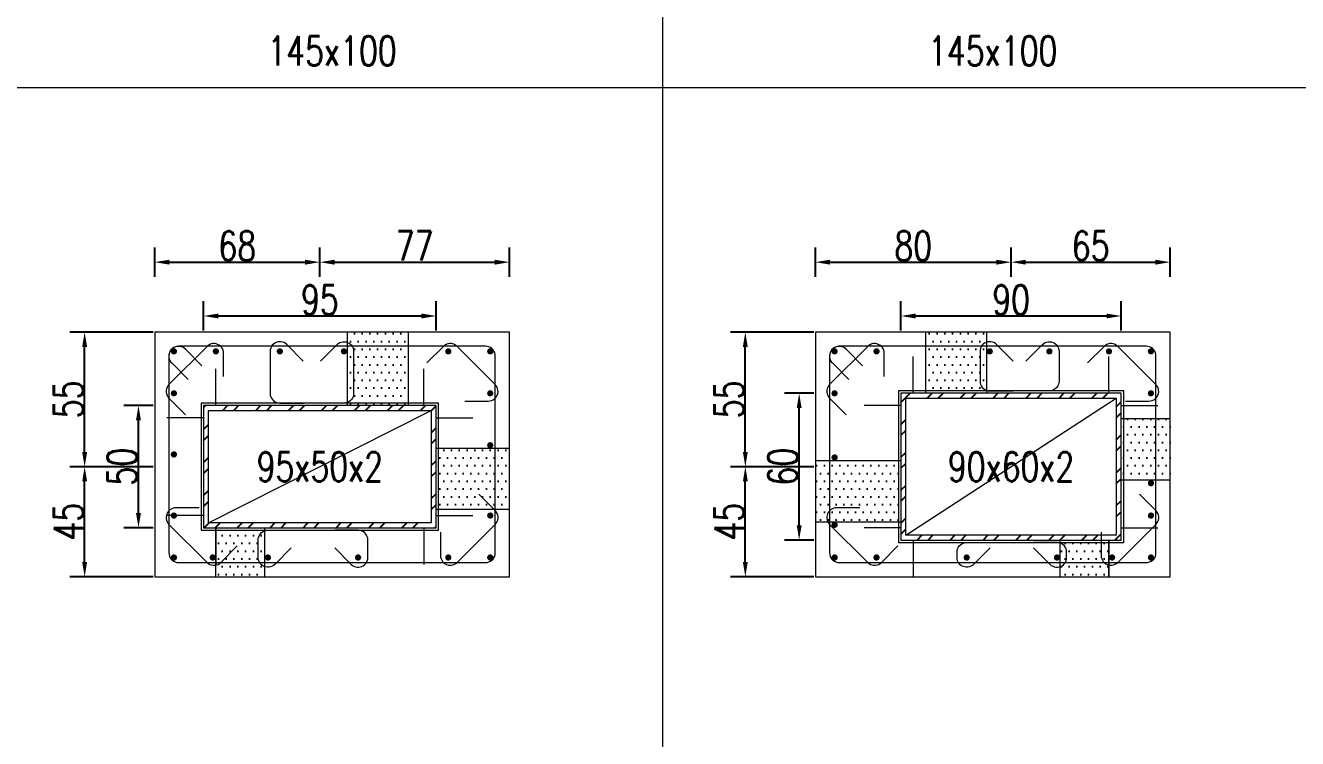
# Model space of a CAD drawing. Header units: millimetres. Extents: x 0 to 3905, y 0 to 8880.
# Drawn here: x 920 to 1440, y 2146 to 2437 of the extents above; entities that cross this region are included whole.
import ezdxf
from ezdxf.enums import TextEntityAlignment as Align

# ---------------------------------------------------------------- set-up
doc = ezdxf.new("R2010")
doc.units = ezdxf.units.MM
doc.layers.get('DEFPOINTS').update_dxf_attribs({"color": 3})
for name, color, linetype in [('Hatch線', 6, 'Continuous'), ('TC-鋼粱', 132, 'Continuous'), ('主筋斷面', 2, 'Continuous'), ('文字-斷面尺寸', 7, 'Continuous'), ('文字-輔助字', 7, 'Continuous'), ('柱斷面線', 4, 'Continuous'), ('標註字', 4, 'Continuous'), ('箍筋線', 1, 'Continuous'), ('網格線', 7, 'Continuous'), ('鋼柱', 11, 'Continuous')]:
    doc.layers.add(name, color=color, linetype=linetype)
doc.styles.add('note', font='txt.shx', dxfattribs={"width": 0.75, "height": 12})
doc.styles.add('txt', font='txt.shx', dxfattribs={"height": 0.2, "bigfont": 'chineset.shx'})
doc.dimstyles.new('RCAD_DIM', dxfattribs={"dimtxt": 12, "dimasz": 6, "dimexe": 6, "dimexo": 0.625, "dimtad": 1, "dimdec": 0, "dimdsep": 46, "dimtxsty": 'note', "dimcen": 2.5, "dimclrd": 256, "dimclre": 256, "dimclrt": 256, "dimadec": 0, "dimazin": 0, "dimtfac": 1, "dimtmove": 0, "dimatfit": 3, "dimfxl": 0, "dimtolj": 1, "dimarcsym": 0})

# ---------------------------------------------------------------- blocks, each defined once
blk = doc.blocks.new('*D576')
at = {"layer": 'DEFPOINTS', "color": 0}
for p in [(1087.5, 2318.62), (992.5, 2312), (1087.5, 2312)]:
    blk.add_point(p, dxfattribs=at)
at = {"layer": '標註字', "lineweight": -2}
for p, q in [((992.5, 2312.62), (992.5, 2324.62)), ((1087.5, 2312.62), (1087.5, 2324.62)), ((998.5, 2318.62), (1081.5, 2318.62))]:
    blk.add_line(p, q, dxfattribs=at)
at = {"layer": '標註字'}
for points in [[(998.5, 2319.62), (998.5, 2317.62), (992.5, 2318.62)], [(1081.5, 2317.62), (1081.5, 2319.62), (1087.5, 2318.62)]]:
    blk.add_solid(points, dxfattribs=at)
at = {"layer": '標註字', "insert": (1040, 2325.25), "char_height": 12, "attachment_point": 5, "style": 'note'}
blk.add_mtext('\\A1;95', dxfattribs=at)
blk = doc.blocks.new('*D577')
at = {"layer": 'DEFPOINTS', "color": 0}
for p in [(965.88, 2282), (972.5, 2282), (972.5, 2232)]:
    blk.add_point(p, dxfattribs=at)
at = {"layer": '標註字', "lineweight": -2}
for p, q in [((971.88, 2282), (959.88, 2282)), ((965.88, 2238), (965.88, 2276)), ((971.88, 2232), (959.88, 2232))]:
    blk.add_line(p, q, dxfattribs=at)
at = {"layer": '標註字'}
for points in [[(966.88, 2276), (964.88, 2276), (965.88, 2282)], [(964.88, 2238), (966.88, 2238), (965.88, 2232)]]:
    blk.add_solid(points, dxfattribs=at)
at = {"layer": '標註字', "insert": (959.25, 2257), "char_height": 12, "attachment_point": 5, "rotation": 90, "style": 'note'}
blk.add_mtext('\\A1;50', dxfattribs=at)
blk = doc.blocks.new('*D578')
at = {"layer": 'DEFPOINTS', "color": 0}
for p in [(1040, 2340.62), (972.5, 2334), (1040, 2334)]:
    blk.add_point(p, dxfattribs=at)
at = {"layer": '標註字', "lineweight": -2}
for p, q in [((972.5, 2334.62), (972.5, 2346.62)), ((1040, 2334.62), (1040, 2346.62)), ((978.5, 2340.62), (1034, 2340.62))]:
    blk.add_line(p, q, dxfattribs=at)
at = {"layer": '標註字'}
for points in [[(978.5, 2341.62), (978.5, 2339.62), (972.5, 2340.62)], [(1034, 2339.62), (1034, 2341.62), (1040, 2340.62)]]:
    blk.add_solid(points, dxfattribs=at)
at = {"layer": '標註字', "insert": (1006.25, 2347.25), "char_height": 12, "attachment_point": 5, "style": 'note'}
blk.add_mtext('\\A1;68', dxfattribs=at)
blk = doc.blocks.new('*D579')
at = {"layer": 'DEFPOINTS', "color": 0}
for p in [(1117.5, 2340.62), (1040, 2334), (1117.5, 2334)]:
    blk.add_point(p, dxfattribs=at)
at = {"layer": '標註字', "lineweight": -2}
for p, q in [((1040, 2334.62), (1040, 2346.62)), ((1117.5, 2334.62), (1117.5, 2346.62)), ((1046, 2340.62), (1111.5, 2340.62))]:
    blk.add_line(p, q, dxfattribs=at)
at = {"layer": '標註字'}
for points in [[(1046, 2341.62), (1046, 2339.62), (1040, 2340.62)], [(1111.5, 2339.62), (1111.5, 2341.62), (1117.5, 2340.62)]]:
    blk.add_solid(points, dxfattribs=at)
at = {"layer": '標註字', "insert": (1078.75, 2347.25), "char_height": 12, "attachment_point": 5, "style": 'note'}
blk.add_mtext('\\A1;77', dxfattribs=at)
blk = doc.blocks.new('*D580')
at = {"layer": 'DEFPOINTS', "color": 0}
for p in [(943.88, 2257), (972.5, 2257), (972.5, 2212)]:
    blk.add_point(p, dxfattribs=at)
at = {"layer": '標註字', "lineweight": -2}
for p, q in [((971.88, 2257), (937.88, 2257)), ((943.88, 2218), (943.88, 2251)), ((971.88, 2212), (937.88, 2212))]:
    blk.add_line(p, q, dxfattribs=at)
at = {"layer": '標註字'}
for points in [[(944.88, 2251), (942.88, 2251), (943.88, 2257)], [(942.88, 2218), (944.88, 2218), (943.88, 2212)]]:
    blk.add_solid(points, dxfattribs=at)
at = {"layer": '標註字', "insert": (937.25, 2234.5), "char_height": 12, "attachment_point": 5, "rotation": 90, "style": 'note'}
blk.add_mtext('\\A1;45', dxfattribs=at)
blk = doc.blocks.new('*D581')
at = {"layer": 'DEFPOINTS', "color": 0}
for p in [(943.88, 2312), (972.5, 2312), (972.5, 2257)]:
    blk.add_point(p, dxfattribs=at)
at = {"layer": '標註字', "lineweight": -2}
for p, q in [((971.88, 2312), (937.88, 2312)), ((943.88, 2263), (943.88, 2306)), ((971.88, 2257), (937.88, 2257))]:
    blk.add_line(p, q, dxfattribs=at)
at = {"layer": '標註字'}
for points in [[(944.88, 2306), (942.88, 2306), (943.88, 2312)], [(942.88, 2263), (944.88, 2263), (943.88, 2257)]]:
    blk.add_solid(points, dxfattribs=at)
at = {"layer": '標註字', "insert": (937.25, 2284.5), "char_height": 12, "attachment_point": 5, "rotation": 90, "style": 'note'}
blk.add_mtext('\\A1;55', dxfattribs=at)
blk = doc.blocks.new('Circle_Filled')
at = {"const_width": 0.5}
blk.add_lwpolyline([(-0.25, 0, 1), (0.25, 0, 1)], format="xyb", close=True, dxfattribs=at)
blk = doc.blocks.new('*D708')
at = {"layer": 'DEFPOINTS', "color": 0}
for p in [(1367.5, 2318.62), (1277.5, 2312), (1367.5, 2312)]:
    blk.add_point(p, dxfattribs=at)
at = {"layer": '標註字', "lineweight": -2}
for p, q in [((1277.5, 2312.62), (1277.5, 2324.62)), ((1367.5, 2312.62), (1367.5, 2324.62)), ((1283.5, 2318.62), (1361.5, 2318.62))]:
    blk.add_line(p, q, dxfattribs=at)
at = {"layer": '標註字'}
for points in [[(1283.5, 2319.62), (1283.5, 2317.62), (1277.5, 2318.62)], [(1361.5, 2317.62), (1361.5, 2319.62), (1367.5, 2318.62)]]:
    blk.add_solid(points, dxfattribs=at)
at = {"layer": '標註字', "insert": (1322.5, 2325.25), "char_height": 12, "attachment_point": 5, "style": 'note'}
blk.add_mtext('\\A1;90', dxfattribs=at)
blk = doc.blocks.new('*D709')
at = {"layer": 'DEFPOINTS', "color": 0}
for p in [(1235.88, 2287), (1242.5, 2287), (1242.5, 2227)]:
    blk.add_point(p, dxfattribs=at)
at = {"layer": '標註字', "lineweight": -2}
for p, q in [((1241.88, 2287), (1229.88, 2287)), ((1235.88, 2233), (1235.88, 2281)), ((1241.88, 2227), (1229.88, 2227))]:
    blk.add_line(p, q, dxfattribs=at)
at = {"layer": '標註字'}
for points in [[(1236.88, 2281), (1234.88, 2281), (1235.88, 2287)], [(1234.88, 2233), (1236.88, 2233), (1235.88, 2227)]]:
    blk.add_solid(points, dxfattribs=at)
at = {"layer": '標註字', "insert": (1229.25, 2257), "char_height": 12, "attachment_point": 5, "rotation": 90, "style": 'note'}
blk.add_mtext('\\A1;60', dxfattribs=at)
blk = doc.blocks.new('*D710')
at = {"layer": 'DEFPOINTS', "color": 0}
for p in [(1322.5, 2340.62), (1242.5, 2334), (1322.5, 2334)]:
    blk.add_point(p, dxfattribs=at)
at = {"layer": '標註字', "lineweight": -2}
for p, q in [((1242.5, 2334.62), (1242.5, 2346.62)), ((1322.5, 2334.62), (1322.5, 2346.62)), ((1248.5, 2340.62), (1316.5, 2340.62))]:
    blk.add_line(p, q, dxfattribs=at)
at = {"layer": '標註字'}
for points in [[(1248.5, 2341.62), (1248.5, 2339.62), (1242.5, 2340.62)], [(1316.5, 2339.62), (1316.5, 2341.62), (1322.5, 2340.62)]]:
    blk.add_solid(points, dxfattribs=at)
at = {"layer": '標註字', "insert": (1282.5, 2347.25), "char_height": 12, "attachment_point": 5, "style": 'note'}
blk.add_mtext('\\A1;80', dxfattribs=at)
blk = doc.blocks.new('*D711')
at = {"layer": 'DEFPOINTS', "color": 0}
for p in [(1387.5, 2340.62), (1322.5, 2334), (1387.5, 2334)]:
    blk.add_point(p, dxfattribs=at)
at = {"layer": '標註字', "lineweight": -2}
for p, q in [((1322.5, 2334.62), (1322.5, 2346.62)), ((1387.5, 2334.62), (1387.5, 2346.62)), ((1328.5, 2340.62), (1381.5, 2340.62))]:
    blk.add_line(p, q, dxfattribs=at)
at = {"layer": '標註字'}
for points in [[(1328.5, 2341.62), (1328.5, 2339.62), (1322.5, 2340.62)], [(1381.5, 2339.62), (1381.5, 2341.62), (1387.5, 2340.62)]]:
    blk.add_solid(points, dxfattribs=at)
at = {"layer": '標註字', "insert": (1355, 2347.25), "char_height": 12, "attachment_point": 5, "style": 'note'}
blk.add_mtext('\\A1;65', dxfattribs=at)
blk = doc.blocks.new('*D712')
at = {"layer": 'DEFPOINTS', "color": 0}
for p in [(1213.88, 2257), (1242.5, 2257), (1242.5, 2212)]:
    blk.add_point(p, dxfattribs=at)
at = {"layer": '標註字', "lineweight": -2}
for p, q in [((1241.88, 2257), (1207.88, 2257)), ((1213.88, 2218), (1213.88, 2251)), ((1241.88, 2212), (1207.88, 2212))]:
    blk.add_line(p, q, dxfattribs=at)
at = {"layer": '標註字'}
for points in [[(1214.88, 2251), (1212.88, 2251), (1213.88, 2257)], [(1212.88, 2218), (1214.88, 2218), (1213.88, 2212)]]:
    blk.add_solid(points, dxfattribs=at)
at = {"layer": '標註字', "insert": (1207.25, 2234.5), "char_height": 12, "attachment_point": 5, "rotation": 90, "style": 'note'}
blk.add_mtext('\\A1;45', dxfattribs=at)
blk = doc.blocks.new('*D713')
at = {"layer": 'DEFPOINTS', "color": 0}
for p in [(1213.88, 2312), (1242.5, 2312), (1242.5, 2257)]:
    blk.add_point(p, dxfattribs=at)
at = {"layer": '標註字', "lineweight": -2}
for p, q in [((1241.88, 2312), (1207.88, 2312)), ((1213.88, 2263), (1213.88, 2306)), ((1241.88, 2257), (1207.88, 2257))]:
    blk.add_line(p, q, dxfattribs=at)
at = {"layer": '標註字'}
for points in [[(1214.88, 2306), (1212.88, 2306), (1213.88, 2312)], [(1212.88, 2263), (1214.88, 2263), (1213.88, 2257)]]:
    blk.add_solid(points, dxfattribs=at)
at = {"layer": '標註字', "insert": (1207.25, 2284.5), "char_height": 12, "attachment_point": 5, "rotation": 90, "style": 'note'}
blk.add_mtext('\\A1;55', dxfattribs=at)

msp = doc.modelspace()

# ---------------------------------------------------------------- hatches: boundary and pattern name
at = {"layer": 'Hatch線'}
h = msp.add_hatch(dxfattribs=at)
h.set_pattern_fill('ANSI32', color=256, style=0)
h.paths.add_polyline_path([(1277.5, 2227), (1367.5, 2227), (1367.5, 2287), (1277.5, 2287)], flags=17)
h.paths.add_polyline_path([(1279.5, 2229), (1279.5, 2285), (1365.5, 2285), (1365.5, 2229)])
h = msp.add_hatch(dxfattribs=at)
h.set_pattern_fill('ANSI32', color=256, style=0)
h.paths.add_polyline_path([(992.5, 2232), (1087.5, 2232), (1087.5, 2282), (992.5, 2282)], flags=17)
h.paths.add_polyline_path([(994.5, 2234), (994.5, 2280), (1085.5, 2280), (1085.5, 2234)])
at = {"layer": 'TC-鋼粱'}
h = msp.add_hatch(dxfattribs=at)
h.set_pattern_fill('DOTS', color=256, scale=2, style=0)
h.paths.add_polyline_path([(1076.11, 2312), (1051.11, 2312), (1051.11, 2282), (1076.11, 2282)], flags=17)
h = msp.add_hatch(dxfattribs=at)
h.set_pattern_fill('DOTS', color=256, scale=2, style=0)
h.paths.add_polyline_path([(1312.5, 2312), (1287.5, 2312), (1287.5, 2287), (1312.5, 2287)], flags=17)
h = msp.add_hatch(dxfattribs=at)
h.set_pattern_fill('DOTS', color=256, scale=2, style=0)
h.paths.add_polyline_path([(1387.5, 2251.5), (1387.5, 2276.5), (1367.5, 2276.5), (1367.5, 2251.5)], flags=17)
h = msp.add_hatch(dxfattribs=at)
h.set_pattern_fill('DOTS', color=256, scale=2, style=0)
h.paths.add_polyline_path([(1117.5, 2239.5), (1117.5, 2264.5), (1087.5, 2264.5), (1087.5, 2239.5)], flags=17)
h = msp.add_hatch(dxfattribs=at)
h.set_pattern_fill('DOTS', color=256, scale=2, style=0)
h.paths.add_polyline_path([(1242.5, 2259.5), (1242.5, 2234.5), (1277.5, 2234.5), (1277.5, 2259.5)], flags=17)
h = msp.add_hatch(dxfattribs=at)
h.set_pattern_fill('DOTS', color=256, scale=2, style=0)
h.paths.add_polyline_path([(997.5, 2212), (1017.5, 2212), (1017.5, 2232), (997.5, 2232)], flags=17)
h = msp.add_hatch(dxfattribs=at)
h.set_pattern_fill('DOTS', color=256, scale=2, style=0)
h.paths.add_polyline_path([(1342.5, 2212), (1362.5, 2212), (1362.5, 2227), (1342.5, 2227)], flags=17)

# ---------------------------------------------------------------- linework, layer by layer
at = {"layer": 'DEFPOINTS', "lineweight": 5}
for points in [[(1282.5, 2287), (1282.5, 2302)], [(1362.5, 2287), (1362.5, 2302)], [(997.5, 2282), (997.5, 2297)], [(1082.5, 2282), (1082.5, 2297)], [(1277.5, 2226), (1368.5, 2226), (1368.5, 2288), (1276.5, 2288), (1276.5, 2226), (1277.5, 2226)], [(992.5, 2231), (1088.5, 2231), (1088.5, 2283), (991.5, 2283), (991.5, 2231), (992.5, 2231)], [(1279.5, 2229), (1365.5, 2285)], [(994.5, 2234), (1085.5, 2280)], [(1277.5, 2282), (1262.5, 2282)], [(1367.5, 2282), (1382.5, 2282)], [(992.5, 2277), (977.5, 2277)], [(1087.5, 2277), (1102.5, 2277)], [(992.5, 2237), (977.5, 2237)], [(1087.5, 2237), (1102.5, 2237)], [(997.5, 2232), (997.5, 2217)], [(1082.5, 2232), (1082.5, 2217)], [(1277.5, 2232), (1262.5, 2232)], [(1367.5, 2232), (1382.5, 2232)], [(1282.5, 2227), (1282.5, 2212)], [(1362.5, 2227), (1362.5, 2212)]]:
    msp.add_lwpolyline(points, dxfattribs=at)
at = {"layer": 'TC-鋼粱', "lineweight": 5}
for points in [[(1051.11, 2312), (1051.11, 2282)], [(1076.11, 2312), (1076.11, 2282)], [(1287.5, 2312), (1287.5, 2287)], [(1312.5, 2312), (1312.5, 2287)], [(1387.5, 2276.5), (1367.5, 2276.5)], [(1117.5, 2264.5), (1087.5, 2264.5)], [(1242.5, 2259.5), (1277.5, 2259.5)], [(1387.5, 2251.5), (1367.5, 2251.5)], [(1117.5, 2239.5), (1087.5, 2239.5)], [(997.5, 2212), (997.5, 2232)], [(1017.5, 2212), (1017.5, 2232)], [(1242.5, 2234.5), (1277.5, 2234.5)], [(1342.5, 2212), (1342.5, 2227)], [(1362.5, 2212), (1362.5, 2227)]]:
    msp.add_lwpolyline(points, dxfattribs=at)
at = {"layer": '柱斷面線', "lineweight": 5}
for points in [[(972.5, 2212), (1117.5, 2212), (1117.5, 2312), (972.5, 2312), (972.5, 2212)], [(1242.5, 2212), (1387.5, 2212), (1387.5, 2312), (1242.5, 2312), (1242.5, 2212)]]:
    msp.add_lwpolyline(points, dxfattribs=at)
at = {"layer": '箍筋線', "lineweight": 5}
for points in [[(1000.69, 2293.81), (1000.69, 2303.35), (1000.63, 2304.02), (1000.46, 2304.66), (1000.19, 2305.27), (999.82, 2305.83), (999.36, 2306.32), (998.83, 2306.72), (998.23, 2307.02), (997.6, 2307.23), (996.93, 2307.32), (996.27, 2307.3), (995.61, 2307.17), (994.99, 2306.93), (994.41, 2306.59), (993.9, 2306.16), (978.34, 2290.6), (977.89, 2290.07), (977.55, 2289.47), (977.31, 2288.82), (977.19, 2288.13), (977.19, 2287.44), (977.31, 2286.76), (977.55, 2286.11), (977.89, 2285.51), (978.34, 2284.98), (985.08, 2278.23)], [(991.83, 2298.29), (985.08, 2305.04), (984.57, 2305.47), (983.99, 2305.81), (983.37, 2306.05), (982.72, 2306.18), (982.05, 2306.2), (981.39, 2306.11), (980.75, 2305.9), (980.16, 2305.6), (979.62, 2305.19), (979.16, 2304.71), (978.79, 2304.15), (978.52, 2303.54), (978.35, 2302.9), (978.29, 2302.23), (978.29, 2221.77), (978.36, 2221.08), (978.53, 2220.41), (978.83, 2219.78), (979.22, 2219.21), (979.71, 2218.72), (980.28, 2218.33), (980.91, 2218.03), (981.58, 2217.86), (982.27, 2217.79), (1107.73, 2217.79), (1108.42, 2217.86), (1109.09, 2218.03), (1109.72, 2218.33), (1110.29, 2218.72), (1110.78, 2219.21), (1111.17, 2219.78), (1111.47, 2220.41), (1111.64, 2221.08), (1111.71, 2221.77), (1111.71, 2302.23), (1111.64, 2302.92), (1111.47, 2303.59), (1111.17, 2304.22), (1110.78, 2304.79), (1110.29, 2305.28), (1109.72, 2305.67), (1109.09, 2305.97), (1108.42, 2306.14), (1107.73, 2306.21), (982.27, 2306.21), (981.6, 2306.15), (980.96, 2305.98), (980.35, 2305.71), (979.79, 2305.34), (979.31, 2304.88), (978.9, 2304.34), (978.6, 2303.75), (978.39, 2303.11), (978.3, 2302.45), (978.32, 2301.78), (978.45, 2301.13), (978.69, 2300.51), (979.03, 2299.93), (979.46, 2299.42), (986.21, 2292.67)], [(1033.22, 2300.2), (1026.48, 2306.95), (1025.97, 2307.38), (1025.39, 2307.72), (1024.77, 2307.96), (1024.11, 2308.09), (1023.44, 2308.11), (1022.78, 2308.02), (1022.15, 2307.81), (1021.55, 2307.51), (1021.02, 2307.1), (1020.56, 2306.62), (1020.19, 2306.06), (1019.92, 2305.45), (1019.75, 2304.81), (1019.69, 2304.14), (1019.69, 2286.98), (1019.75, 2286.28), (1019.93, 2285.62), (1020.23, 2284.99), (1020.62, 2284.42), (1021.11, 2283.93), (1021.68, 2283.53), (1022.31, 2283.24), (1022.98, 2283.06), (1023.67, 2283), (1033.21, 2283)], [(1040.28, 2300.2), (1047.02, 2306.95), (1047.54, 2307.38), (1048.11, 2307.72), (1048.74, 2307.96), (1049.39, 2308.09), (1050.06, 2308.11), (1050.72, 2308.02), (1051.36, 2307.81), (1051.95, 2307.51), (1052.48, 2307.1), (1052.94, 2306.62), (1053.31, 2306.06), (1053.59, 2305.45), (1053.75, 2304.81), (1053.81, 2304.14), (1053.81, 2286.98), (1053.75, 2286.28), (1053.57, 2285.62), (1053.28, 2284.99), (1052.88, 2284.42), (1052.39, 2283.93), (1051.82, 2283.53), (1051.19, 2283.24), (1050.53, 2283.06), (1049.84, 2283), (1040.3, 2283)], [(1099.31, 2283.81), (1108.85, 2283.81), (1109.52, 2283.87), (1110.16, 2284.04), (1110.77, 2284.31), (1111.33, 2284.68), (1111.82, 2285.14), (1112.22, 2285.67), (1112.52, 2286.27), (1112.73, 2286.9), (1112.82, 2287.57), (1112.8, 2288.23), (1112.67, 2288.89), (1112.43, 2289.51), (1112.09, 2290.09), (1111.66, 2290.6), (1096.1, 2306.16), (1095.57, 2306.61), (1094.97, 2306.95), (1094.32, 2307.19), (1093.63, 2307.31), (1092.94, 2307.31), (1092.26, 2307.19), (1091.61, 2306.95), (1091.01, 2306.61), (1090.48, 2306.16), (1083.73, 2299.42)], [(1270.69, 2293.81), (1270.69, 2303.35), (1270.63, 2304.02), (1270.46, 2304.66), (1270.19, 2305.27), (1269.82, 2305.83), (1269.36, 2306.32), (1268.83, 2306.72), (1268.23, 2307.02), (1267.6, 2307.23), (1266.93, 2307.32), (1266.27, 2307.3), (1265.61, 2307.17), (1264.99, 2306.93), (1264.41, 2306.59), (1263.9, 2306.16), (1248.34, 2290.6), (1247.89, 2290.07), (1247.55, 2289.47), (1247.31, 2288.82), (1247.19, 2288.13), (1247.19, 2287.44), (1247.31, 2286.76), (1247.55, 2286.11), (1247.89, 2285.51), (1248.34, 2284.98), (1255.08, 2278.23)], [(1261.83, 2298.29), (1255.08, 2305.04), (1254.57, 2305.47), (1253.99, 2305.81), (1253.37, 2306.05), (1252.72, 2306.18), (1252.05, 2306.2), (1251.39, 2306.11), (1250.75, 2305.9), (1250.16, 2305.6), (1249.62, 2305.19), (1249.16, 2304.71), (1248.79, 2304.15), (1248.52, 2303.54), (1248.35, 2302.9), (1248.29, 2302.23), (1248.29, 2221.77), (1248.36, 2221.08), (1248.53, 2220.41), (1248.83, 2219.78), (1249.22, 2219.21), (1249.71, 2218.72), (1250.28, 2218.33), (1250.91, 2218.03), (1251.58, 2217.86), (1252.27, 2217.79), (1377.73, 2217.79), (1378.42, 2217.86), (1379.09, 2218.03), (1379.72, 2218.33), (1380.29, 2218.72), (1380.78, 2219.21), (1381.17, 2219.78), (1381.47, 2220.41), (1381.64, 2221.08), (1381.71, 2221.77), (1381.71, 2302.23), (1381.64, 2302.92), (1381.47, 2303.59), (1381.17, 2304.22), (1380.78, 2304.79), (1380.29, 2305.28), (1379.72, 2305.67), (1379.09, 2305.97), (1378.42, 2306.14), (1377.73, 2306.21), (1252.27, 2306.21), (1251.6, 2306.15), (1250.96, 2305.98), (1250.35, 2305.71), (1249.79, 2305.34), (1249.31, 2304.88), (1248.9, 2304.34), (1248.6, 2303.75), (1248.39, 2303.11), (1248.3, 2302.45), (1248.32, 2301.78), (1248.45, 2301.13), (1248.69, 2300.51), (1249.03, 2299.93), (1249.46, 2299.42), (1256.21, 2292.67)], [(1323.33, 2300.2), (1316.58, 2306.95), (1316.07, 2307.38), (1315.49, 2307.72), (1314.87, 2307.96), (1314.21, 2308.09), (1313.55, 2308.11), (1312.89, 2308.02), (1312.25, 2307.81), (1311.66, 2307.51), (1311.12, 2307.1), (1310.66, 2306.62), (1310.29, 2306.06), (1310.02, 2305.45), (1309.85, 2304.81), (1309.79, 2304.14), (1309.79, 2291.98), (1309.86, 2291.28), (1310.03, 2290.62), (1310.33, 2289.99), (1310.72, 2289.42), (1311.21, 2288.93), (1311.78, 2288.53), (1312.41, 2288.24), (1313.08, 2288.06), (1313.77, 2288), (1323.31, 2288)], [(1328.58, 2300.2), (1335.32, 2306.95), (1335.83, 2307.38), (1336.41, 2307.72), (1337.03, 2307.96), (1337.69, 2308.09), (1338.36, 2308.11), (1339.02, 2308.02), (1339.66, 2307.81), (1340.25, 2307.51), (1340.78, 2307.1), (1341.24, 2306.62), (1341.61, 2306.06), (1341.89, 2305.45), (1342.05, 2304.81), (1342.11, 2304.14), (1342.11, 2291.98), (1342.05, 2291.28), (1341.87, 2290.62), (1341.58, 2289.99), (1341.18, 2289.42), (1340.69, 2288.93), (1340.12, 2288.53), (1339.49, 2288.24), (1338.83, 2288.06), (1338.13, 2288), (1328.59, 2288)], [(1369.31, 2283.81), (1378.85, 2283.81), (1379.52, 2283.87), (1380.16, 2284.04), (1380.77, 2284.31), (1381.33, 2284.68), (1381.82, 2285.14), (1382.22, 2285.67), (1382.52, 2286.27), (1382.73, 2286.9), (1382.82, 2287.57), (1382.8, 2288.23), (1382.67, 2288.89), (1382.43, 2289.51), (1382.09, 2290.09), (1381.66, 2290.6), (1366.1, 2306.16), (1365.57, 2306.61), (1364.97, 2306.95), (1364.32, 2307.19), (1363.63, 2307.31), (1362.94, 2307.31), (1362.26, 2307.19), (1361.61, 2306.95), (1361.01, 2306.61), (1360.48, 2306.16), (1353.73, 2299.42)], [(1089.31, 2230.19), (1089.31, 2220.65), (1089.37, 2219.98), (1089.54, 2219.34), (1089.81, 2218.73), (1090.18, 2218.17), (1090.64, 2217.68), (1091.17, 2217.28), (1091.77, 2216.98), (1092.4, 2216.77), (1093.07, 2216.68), (1093.73, 2216.7), (1094.39, 2216.83), (1095.01, 2217.07), (1095.59, 2217.41), (1096.1, 2217.84), (1111.66, 2233.4), (1112.11, 2233.93), (1112.45, 2234.53), (1112.69, 2235.18), (1112.81, 2235.87), (1112.81, 2236.56), (1112.69, 2237.24), (1112.45, 2237.89), (1112.11, 2238.49), (1111.66, 2239.02), (1104.92, 2245.77)], [(1359.31, 2230.19), (1359.31, 2220.65), (1359.37, 2219.98), (1359.54, 2219.34), (1359.81, 2218.73), (1360.18, 2218.17), (1360.64, 2217.68), (1361.17, 2217.28), (1361.77, 2216.98), (1362.4, 2216.77), (1363.07, 2216.68), (1363.73, 2216.7), (1364.39, 2216.83), (1365.01, 2217.07), (1365.59, 2217.41), (1366.1, 2217.84), (1381.66, 2233.4), (1382.11, 2233.93), (1382.45, 2234.53), (1382.69, 2235.18), (1382.81, 2235.87), (1382.81, 2236.56), (1382.69, 2237.24), (1382.45, 2237.89), (1382.11, 2238.49), (1381.66, 2239.02), (1374.92, 2245.77)], [(990.69, 2240.19), (981.15, 2240.19), (980.48, 2240.13), (979.84, 2239.96), (979.23, 2239.69), (978.67, 2239.32), (978.18, 2238.86), (977.78, 2238.33), (977.48, 2237.73), (977.27, 2237.1), (977.18, 2236.43), (977.2, 2235.77), (977.33, 2235.11), (977.57, 2234.49), (977.91, 2233.91), (978.34, 2233.4), (993.9, 2217.84), (994.43, 2217.39), (995.03, 2217.05), (995.68, 2216.81), (996.37, 2216.69), (997.06, 2216.69), (997.74, 2216.81), (998.39, 2217.05), (998.99, 2217.39), (999.52, 2217.84), (1006.27, 2224.58)], [(1260.69, 2240.19), (1251.15, 2240.19), (1250.48, 2240.13), (1249.84, 2239.96), (1249.23, 2239.69), (1248.67, 2239.32), (1248.18, 2238.86), (1247.78, 2238.33), (1247.48, 2237.73), (1247.27, 2237.1), (1247.18, 2236.43), (1247.2, 2235.77), (1247.33, 2235.11), (1247.57, 2234.49), (1247.91, 2233.91), (1248.34, 2233.4), (1263.9, 2217.84), (1264.43, 2217.39), (1265.03, 2217.05), (1265.68, 2216.81), (1266.37, 2216.69), (1267.06, 2216.69), (1267.74, 2216.81), (1268.39, 2217.05), (1268.99, 2217.39), (1269.52, 2217.84), (1276.27, 2224.58)], [(1028.33, 2223.8), (1021.58, 2217.05), (1021.07, 2216.62), (1020.49, 2216.28), (1019.87, 2216.04), (1019.22, 2215.91), (1018.55, 2215.89), (1017.89, 2215.98), (1017.25, 2216.19), (1016.66, 2216.49), (1016.12, 2216.9), (1015.66, 2217.38), (1015.29, 2217.94), (1015.02, 2218.55), (1014.85, 2219.19), (1014.79, 2219.86), (1014.79, 2227.02), (1014.86, 2227.72), (1015.03, 2228.38), (1015.33, 2229.01), (1015.72, 2229.58), (1016.21, 2230.07), (1016.78, 2230.47), (1017.41, 2230.76), (1018.08, 2230.94), (1018.77, 2231), (1028.31, 2231)], [(1046.08, 2223.8), (1052.82, 2217.05), (1053.33, 2216.62), (1053.91, 2216.28), (1054.53, 2216.04), (1055.19, 2215.91), (1055.86, 2215.89), (1056.52, 2215.98), (1057.16, 2216.19), (1057.75, 2216.49), (1058.28, 2216.9), (1058.74, 2217.38), (1059.11, 2217.94), (1059.39, 2218.55), (1059.55, 2219.19), (1059.61, 2219.86), (1059.61, 2227.02), (1059.55, 2227.72), (1059.37, 2228.38), (1059.08, 2229.01), (1058.68, 2229.58), (1058.19, 2230.07), (1057.62, 2230.47), (1056.99, 2230.76), (1056.33, 2230.94), (1055.63, 2231), (1046.09, 2231)], [(1313.92, 2223.8), (1307.18, 2217.05), (1306.67, 2216.62), (1306.09, 2216.28), (1305.47, 2216.04), (1304.81, 2215.91), (1304.14, 2215.89), (1303.48, 2215.98), (1302.84, 2216.19), (1302.25, 2216.49), (1301.72, 2216.9), (1301.26, 2217.38), (1300.89, 2217.94), (1300.61, 2218.55), (1300.45, 2219.19), (1300.39, 2219.86), (1300.39, 2222.03), (1300.45, 2222.72), (1300.63, 2223.38), (1300.92, 2224.01), (1301.32, 2224.58), (1301.81, 2225.07), (1302.38, 2225.47), (1303.01, 2225.76), (1303.67, 2225.94), (1304.36, 2226), (1313.9, 2226)], [(1331.67, 2223.8), (1338.42, 2217.05), (1338.93, 2216.62), (1339.51, 2216.28), (1340.13, 2216.04), (1340.78, 2215.91), (1341.45, 2215.89), (1342.11, 2215.98), (1342.75, 2216.19), (1343.34, 2216.49), (1343.88, 2216.9), (1344.34, 2217.38), (1344.71, 2217.94), (1344.98, 2218.55), (1345.15, 2219.19), (1345.2, 2219.86), (1345.2, 2222.03), (1345.14, 2222.72), (1344.97, 2223.38), (1344.67, 2224.01), (1344.27, 2224.58), (1343.79, 2225.07), (1343.22, 2225.47), (1342.59, 2225.76), (1341.92, 2225.94), (1341.23, 2226), (1331.69, 2226)]]:
    msp.add_lwpolyline(points, dxfattribs=at)
at = {"layer": '網格線', "lineweight": 5}
for points in [[(1180, 2442), (1180, 2412)], [(910, 2412), (1180, 2412)], [(1180, 2412), (1450, 2412)], [(1180, 2412), (1180, 2040)]]:
    msp.add_lwpolyline(points, dxfattribs=at)
at = {"layer": '鋼柱', "lineweight": 5}
for points in [[(1277.5, 2227), (1367.5, 2227), (1367.5, 2287), (1277.5, 2287), (1277.5, 2227)], [(1279.5, 2229), (1279.5, 2285), (1365.5, 2285), (1365.5, 2229), (1279.5, 2229)], [(992.5, 2232), (1087.5, 2232), (1087.5, 2282), (992.5, 2282), (992.5, 2232)], [(994.5, 2234), (994.5, 2280), (1085.5, 2280), (1085.5, 2234), (994.5, 2234)]]:
    msp.add_lwpolyline(points, dxfattribs=at)

# ---------------------------------------------------------------- block references
at = {"layer": '主筋斷面', "lineweight": 5, "xscale": 2.539999961853027, "yscale": 2.539999961853027}
for p in [(980.36, 2304.14), (997.5, 2304.14), (1023.67, 2304.14), (1049.84, 2304.14), (1092.5, 2304.14), (1109.64, 2304.14), (1250.36, 2304.14), (1267.5, 2304.14), (1313.77, 2304.14), (1338.13, 2304.14), (1362.5, 2304.14), (1379.64, 2304.14), (980.36, 2287), (1109.64, 2287), (1250.36, 2287), (1379.64, 2287), (1109.64, 2265.77), (980.36, 2262), (1250.36, 2260.77), (1379.64, 2250.23), (980.36, 2237), (1109.64, 2237), (1379.64, 2237), (1250.36, 2233.23), (980.36, 2219.86), (996.23, 2219.86), (1018.77, 2219.86), (1055.63, 2219.86), (1092.5, 2219.86), (1109.64, 2219.86), (1250.36, 2219.86), (1267.5, 2219.86), (1304.36, 2219.86), (1341.23, 2219.86), (1363.77, 2219.86), (1379.64, 2219.86)]:
    msp.add_blockref('Circle_Filled', p, dxfattribs=at)

# ---------------------------------------------------------------- texts
at = {"layer": '文字-斷面尺寸', "style": 'txt', "width": 0.75}
for p in [(1045, 2427), (1315, 2427)]:
    msp.add_text('145x100', height=12, dxfattribs=at).set_placement(p, align=Align.MIDDLE)
at = {"layer": '文字-輔助字', "style": 'txt', "width": 0.75}
for s, p in [('95x50x2', (1040, 2257)), ('90x60x2', (1322.5, 2257))]:
    msp.add_text(s, height=12, dxfattribs=at).set_placement(p, align=Align.MIDDLE)

# ---------------------------------------------------------------- dimensions: what is measured, and where the dimension line sits
at = {"layer": '標註字'}
for base, p1, p2, picture, middle in [((1040.0001, 2340.625), (972.5, 2334), (1040.0001, 2334), '*D578', (1006.25, 2347.25)), ((1117.5, 2340.625), (1040.0001, 2334), (1117.5, 2334), '*D579', (1078.75, 2347.25)), ((1322.5, 2340.62), (1242.5, 2334), (1322.5, 2334), '*D710', (1282.5, 2347.25)), ((1387.5, 2340.62), (1322.5, 2334), (1387.5, 2334), '*D711', (1355, 2347.25)), ((1087.5, 2318.62), (992.5, 2312), (1087.5, 2312), '*D576', (1040, 2325.25)), ((1367.5, 2318.62), (1277.5, 2312), (1367.5, 2312), '*D708', (1322.5, 2325.25))]:
    dim = msp.add_linear_dim(base=base, p1=p1, p2=p2, dimstyle='RCAD_DIM', dxfattribs=at)
    dim.commit()
    dim.dimension.update_dxf_attribs({"geometry": picture, "text_midpoint": middle})
for base, p1, p2, picture, middle in [((943.88, 2312), (972.5, 2257), (972.5, 2312), '*D581', (937.25, 2284.5)), ((1213.88, 2312), (1242.5, 2257), (1242.5, 2312), '*D713', (1207.25, 2284.5)), ((1235.88, 2287), (1242.5, 2227), (1242.5, 2287), '*D709', (1229.25, 2257)), ((965.88, 2282), (972.5, 2232), (972.5, 2282), '*D577', (959.25, 2257)), ((943.88, 2257), (972.5, 2212), (972.5, 2257), '*D580', (937.25, 2234.5)), ((1213.88, 2257), (1242.5, 2212), (1242.5, 2257), '*D712', (1207.25, 2234.5))]:
    dim = msp.add_linear_dim(base=base, p1=p1, p2=p2, angle=90, dimstyle='RCAD_DIM', dxfattribs=at)
    dim.commit()
    dim.dimension.update_dxf_attribs({"geometry": picture, "text_midpoint": middle})

doc.saveas('drawing.dxf')
